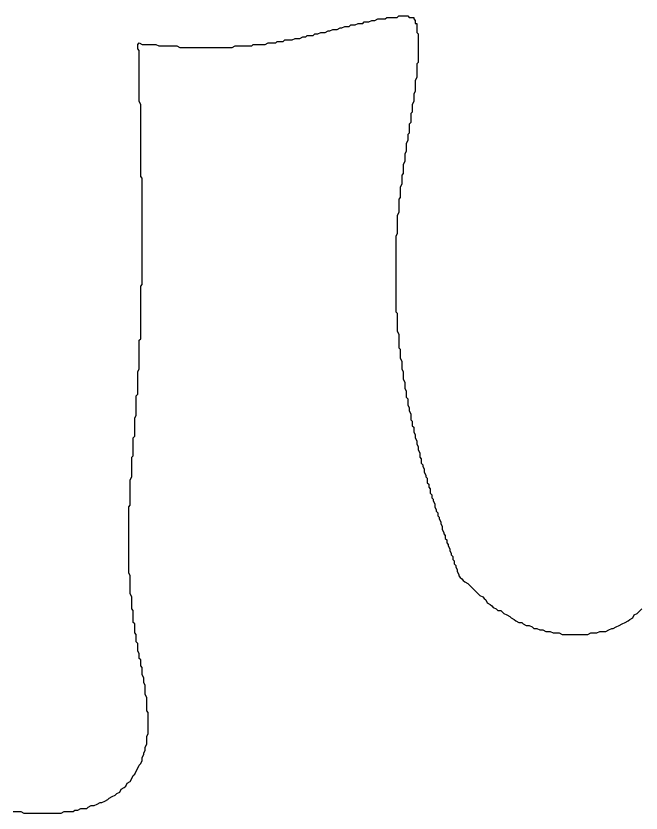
# Model space of a CAD drawing. Header units: millimetres. Extents: x 289 to 9778, y -894 to 6380.
# Drawn here: x 7127.38 to 7131.54, y 548.17 to 553.48 of the extents above; entities that cross this region are included whole.
import ezdxf

# ---------------------------------------------------------------- set-up
doc = ezdxf.new("R2010")
doc.units = ezdxf.units.MM

msp = doc.modelspace()

# ---------------------------------------------------------------- linework, layer by layer
msp.add_polyline3d([(7127.3597, 548.1775, 0), (7127.3797, 548.1775, 0), (7127.3997, 548.1775, 0), (7127.4097, 548.1775, 0), (7127.4297, 548.1675, 0), (7127.4497, 548.1675, 0), (7127.4697, 548.1675, 0), (7127.4897, 548.1675, 0), (7127.5097, 548.1675, 0), (7127.5297, 548.1675, 0), (7127.5497, 548.1675, 0), (7127.5697, 548.1675, 0), (7127.5897, 548.1675, 0), (7127.6097, 548.1675, 0), (7127.6197, 548.1675, 0), (7127.6397, 548.1675, 0), (7127.6597, 548.1675, 0), (7127.6797, 548.1675, 0), (7127.6997, 548.1775, 0), (7127.7197, 548.1775, 0), (7127.7397, 548.1775, 0), (7127.7597, 548.1775, 0), (7127.7697, 548.1875, 0), (7127.7897, 548.1875, 0), (7127.8097, 548.1975, 0), (7127.8297, 548.1975, 0), (7127.8497, 548.1975, 0), (7127.8597, 548.2075, 0), (7127.8797, 548.2175, 0), (7127.8997, 548.2175, 0), (7127.9197, 548.2275, 0), (7127.9397, 548.2375, 0), (7127.9497, 548.2375, 0), (7127.9697, 548.2475, 0), (7127.9897, 548.2575, 0), (7127.9997, 548.2675, 0), (7128.0197, 548.2775, 0), (7128.0397, 548.2875, 0), (7128.0497, 548.2975, 0), (7128.0697, 548.3075, 0), (7128.0797, 548.3275, 0), (7128.0997, 548.3375, 0), (7128.1097, 548.3475, 0), (7128.1197, 548.3675, 0), (7128.1397, 548.3775, 0), (7128.1497, 548.3975, 0), (7128.1597, 548.4175, 0), (7128.1697, 548.4275, 0), (7128.1797, 548.4475, 0), (7128.1897, 548.4675, 0), (7128.1997, 548.4875, 0), (7128.2097, 548.4975, 0), (7128.2197, 548.5175, 0), (7128.2197, 548.5375, 0), (7128.2297, 548.5575, 0), (7128.2297, 548.5675, 0), (7128.2397, 548.5875, 0), (7128.2397, 548.6075, 0), (7128.2497, 548.6275, 0), (7128.2497, 548.6475, 0), (7128.2497, 548.6575, 0), (7128.2497, 548.6775, 0), (7128.2597, 548.6975, 0), (7128.2597, 548.7175, 0), (7128.2597, 548.7275, 0), (7128.2597, 548.7475, 0), (7128.2597, 548.7675, 0), (7128.2597, 548.7875, 0), (7128.2597, 548.7975, 0), (7128.2597, 548.8175, 0), (7128.2597, 548.8375, 0), (7128.2497, 548.8475, 0), (7128.2497, 548.8675, 0), (7128.2497, 548.8875, 0), (7128.2497, 548.9075, 0), (7128.2497, 548.9175, 0), (7128.2497, 548.9375, 0), (7128.2397, 548.9575, 0), (7128.2397, 548.9675, 0), (7128.2397, 548.9875, 0), (7128.2397, 549.0075, 0), (7128.2397, 549.0175, 0), (7128.2297, 549.0375, 0), (7128.2297, 549.0575, 0), (7128.2297, 549.0675, 0), (7128.2197, 549.0875, 0), (7128.2197, 549.1075, 0), (7128.2197, 549.1175, 0), (7128.2197, 549.1375, 0), (7128.2097, 549.1475, 0), (7128.2097, 549.1675, 0), (7128.2097, 549.1875, 0), (7128.1997, 549.1975, 0), (7128.1997, 549.2175, 0), (7128.1997, 549.2275, 0), (7128.1897, 549.2475, 0), (7128.1897, 549.2575, 0), (7128.1897, 549.2775, 0), (7128.1897, 549.2975, 0), (7128.1797, 549.3075, 0), (7128.1797, 549.3275, 0), (7128.1797, 549.3375, 0), (7128.1797, 549.3575, 0), (7128.1697, 549.3675, 0), (7128.1697, 549.3775, 0), (7128.1697, 549.3975, 0), (7128.1697, 549.4075, 0), (7128.1697, 549.4275, 0), (7128.1597, 549.4375, 0), (7128.1597, 549.4575, 0), (7128.1597, 549.4675, 0), (7128.1597, 549.4875, 0), (7128.1597, 549.4975, 0), (7128.1597, 549.5175, 0), (7128.1497, 549.5275, 0), (7128.1497, 549.5375, 0), (7128.1497, 549.5575, 0), (7128.1497, 549.5675, 0), (7128.1497, 549.5875, 0), (7128.1497, 549.5975, 0), (7128.1497, 549.6075, 0), (7128.1397, 549.6275, 0), (7128.1397, 549.6375, 0), (7128.1397, 549.6575, 0), (7128.1397, 549.6675, 0), (7128.1397, 549.6775, 0), (7128.1397, 549.6975, 0), (7128.1397, 549.7075, 0), (7128.1397, 549.7275, 0), (7128.1397, 549.7375, 0), (7128.1397, 549.7475, 0), (7128.1297, 549.7675, 0), (7128.1297, 549.7775, 0), (7128.1297, 549.7875, 0), (7128.1297, 549.8075, 0), (7128.1297, 549.8175, 0), (7128.1297, 549.8375, 0), (7128.1297, 549.8475, 0), (7128.1297, 549.8575, 0), (7128.1297, 549.8775, 0), (7128.1297, 549.8875, 0), (7128.1297, 549.8975, 0), (7128.1297, 549.9175, 0), (7128.1297, 549.9275, 0), (7128.1297, 549.9375, 0), (7128.1297, 549.9575, 0), (7128.1297, 549.9675, 0), (7128.1297, 549.9775, 0), (7128.1297, 549.9975, 0), (7128.1297, 550.0075, 0), (7128.1297, 550.0175, 0), (7128.1297, 550.0375, 0), (7128.1297, 550.0475, 0), (7128.1297, 550.0575, 0), (7128.1297, 550.0775, 0), (7128.1297, 550.0875, 0), (7128.1297, 550.0975, 0), (7128.1297, 550.1175, 0), (7128.1297, 550.1275, 0), (7128.1297, 550.1375, 0), (7128.1297, 550.1575, 0), (7128.1297, 550.1675, 0), (7128.1297, 550.1775, 0), (7128.1297, 550.1975, 0), (7128.1297, 550.2075, 0), (7128.1397, 550.2175, 0), (7128.1397, 550.2375, 0), (7128.1397, 550.2475, 0), (7128.1397, 550.2575, 0), (7128.1397, 550.2775, 0), (7128.1397, 550.2875, 0), (7128.1397, 550.2975, 0), (7128.1397, 550.3075, 0), (7128.1397, 550.3275, 0), (7128.1397, 550.3375, 0), (7128.1397, 550.3475, 0), (7128.1397, 550.3675, 0), (7128.1397, 550.3775, 0), (7128.1397, 550.3875, 0), (7128.1497, 550.4075, 0), (7128.1497, 550.4175, 0), (7128.1497, 550.4275, 0), (7128.1497, 550.4475, 0), (7128.1497, 550.4575, 0), (7128.1497, 550.4675, 0), (7128.1497, 550.4875, 0), (7128.1497, 550.4975, 0), (7128.1497, 550.5075, 0), (7128.1497, 550.5175, 0), (7128.1497, 550.5375, 0), (7128.1597, 550.5475, 0), (7128.1597, 550.5575, 0), (7128.1597, 550.5775, 0), (7128.1597, 550.5875, 0), (7128.1597, 550.5975, 0), (7128.1597, 550.6175, 0), (7128.1597, 550.6275, 0), (7128.1597, 550.6375, 0), (7128.1597, 550.6575, 0), (7128.1597, 550.6675, 0), (7128.1697, 550.6775, 0), (7128.1697, 550.6975, 0), (7128.1697, 550.7075, 0), (7128.1697, 550.7175, 0), (7128.1697, 550.7375, 0), (7128.1697, 550.7475, 0), (7128.1697, 550.7575, 0), (7128.1697, 550.7775, 0), (7128.1697, 550.7875, 0), (7128.1697, 550.7975, 0), (7128.1797, 550.8175, 0), (7128.1797, 550.8275, 0), (7128.1797, 550.8375, 0), (7128.1797, 550.8575, 0), (7128.1797, 550.8675, 0), (7128.1797, 550.8775, 0), (7128.1797, 550.8975, 0), (7128.1797, 550.9075, 0), (7128.1797, 550.9175, 0), (7128.1797, 550.9375, 0), (7128.1797, 550.9475, 0), (7128.1897, 550.9575, 0), (7128.1897, 550.9775, 0), (7128.1897, 550.9875, 0), (7128.1897, 550.9975, 0), (7128.1897, 551.0175, 0), (7128.1897, 551.0275, 0), (7128.1897, 551.0475, 0), (7128.1897, 551.0575, 0), (7128.1897, 551.0675, 0), (7128.1897, 551.0875, 0), (7128.1897, 551.0975, 0), (7128.1897, 551.1075, 0), (7128.1997, 551.1275, 0), (7128.1997, 551.1375, 0), (7128.1997, 551.1475, 0), (7128.1997, 551.1675, 0), (7128.1997, 551.1775, 0), (7128.1997, 551.1975, 0), (7128.1997, 551.2075, 0), (7128.1997, 551.2175, 0), (7128.1997, 551.2375, 0), (7128.1997, 551.2475, 0), (7128.1997, 551.2575, 0), (7128.1997, 551.2775, 0), (7128.1997, 551.2875, 0), (7128.1997, 551.3075, 0), (7128.1997, 551.3175, 0), (7128.2097, 551.3275, 0), (7128.2097, 551.3475, 0), (7128.2097, 551.3575, 0), (7128.2097, 551.3675, 0), (7128.2097, 551.3875, 0), (7128.2097, 551.3975, 0), (7128.2097, 551.4175, 0), (7128.2097, 551.4275, 0), (7128.2097, 551.4375, 0), (7128.2097, 551.4575, 0), (7128.2097, 551.4675, 0), (7128.2097, 551.4875, 0), (7128.2097, 551.4975, 0), (7128.2097, 551.5075, 0), (7128.2097, 551.5275, 0), (7128.2097, 551.5375, 0), (7128.2097, 551.5475, 0), (7128.2097, 551.5675, 0), (7128.2097, 551.5775, 0), (7128.2097, 551.5975, 0), (7128.2097, 551.6075, 0), (7128.2097, 551.6175, 0), (7128.2097, 551.6375, 0), (7128.2097, 551.6475, 0), (7128.2097, 551.6675, 0), (7128.2097, 551.6775, 0), (7128.2197, 551.6875, 0), (7128.2197, 551.7075, 0), (7128.2197, 551.7175, 0), (7128.2197, 551.7375, 0), (7128.2197, 551.7475, 0), (7128.2197, 551.7575, 0), (7128.2197, 551.7775, 0), (7128.2197, 551.7875, 0), (7128.2197, 551.8075, 0), (7128.2197, 551.8175, 0), (7128.2197, 551.8275, 0), (7128.2197, 551.8475, 0), (7128.2197, 551.8575, 0), (7128.2197, 551.8775, 0), (7128.2197, 551.8875, 0), (7128.2197, 551.8975, 0), (7128.2197, 551.9175, 0), (7128.2197, 551.9275, 0), (7128.2197, 551.9475, 0), (7128.2197, 551.9575, 0), (7128.2197, 551.9675, 0), (7128.2197, 551.9875, 0), (7128.2197, 551.9975, 0), (7128.2197, 552.0175, 0), (7128.2197, 552.0275, 0), (7128.2197, 552.0375, 0), (7128.2197, 552.0575, 0), (7128.2197, 552.0675, 0), (7128.2197, 552.0875, 0), (7128.2197, 552.0975, 0), (7128.2197, 552.1075, 0), (7128.2197, 552.1275, 0), (7128.2197, 552.1375, 0), (7128.2197, 552.1575, 0), (7128.2197, 552.1675, 0), (7128.2197, 552.1775, 0), (7128.2197, 552.1975, 0), (7128.2197, 552.2075, 0), (7128.2197, 552.2275, 0), (7128.2197, 552.2375, 0), (7128.2197, 552.2475, 0), (7128.2197, 552.2675, 0), (7128.2197, 552.2775, 0), (7128.2197, 552.2975, 0), (7128.2197, 552.3075, 0), (7128.2197, 552.3275, 0), (7128.2197, 552.3375, 0), (7128.2197, 552.3475, 0), (7128.2197, 552.3675, 0), (7128.2197, 552.3775, 0), (7128.2197, 552.3975, 0), (7128.2097, 552.4075, 0), (7128.2097, 552.4175, 0), (7128.2097, 552.4375, 0), (7128.2097, 552.4475, 0), (7128.2097, 552.4675, 0), (7128.2097, 552.4775, 0), (7128.2097, 552.4975, 0), (7128.2097, 552.5075, 0), (7128.2097, 552.5175, 0), (7128.2097, 552.5375, 0), (7128.2097, 552.5475, 0), (7128.2097, 552.5675, 0), (7128.2097, 552.5775, 0), (7128.2097, 552.5875, 0), (7128.2097, 552.6075, 0), (7128.2097, 552.6175, 0), (7128.2097, 552.6375, 0), (7128.2097, 552.6475, 0), (7128.2097, 552.6675, 0), (7128.2097, 552.6775, 0), (7128.2097, 552.6875, 0), (7128.2097, 552.7075, 0), (7128.2097, 552.7175, 0), (7128.2097, 552.7375, 0), (7128.2097, 552.7475, 0), (7128.2097, 552.7675, 0), (7128.2097, 552.7775, 0), (7128.2097, 552.7875, 0), (7128.2097, 552.8075, 0), (7128.2097, 552.8175, 0), (7128.2097, 552.8375, 0), (7128.2097, 552.8475, 0), (7128.2097, 552.8575, 0), (7128.2097, 552.8775, 0), (7128.2097, 552.8875, 0), (7128.1997, 552.9075, 0), (7128.1997, 552.9175, 0), (7128.1997, 552.9375, 0), (7128.1997, 552.9475, 0), (7128.1997, 552.9575, 0), (7128.1997, 552.9775, 0), (7128.1997, 552.9875, 0), (7128.1997, 553.0075, 0), (7128.1997, 553.0175, 0), (7128.1997, 553.0375, 0), (7128.1997, 553.0475, 0), (7128.1997, 553.0575, 0), (7128.1997, 553.0775, 0), (7128.1997, 553.0875, 0), (7128.1997, 553.1075, 0), (7128.1997, 553.1175, 0), (7128.1997, 553.1375, 0), (7128.1997, 553.1475, 0), (7128.1997, 553.1575, 0), (7128.1997, 553.1775, 0), (7128.1997, 553.1875, 0), (7128.1997, 553.2075, 0), (7128.1997, 553.2175, 0), (7128.1997, 553.2375, 0), (7128.1997, 553.2475, 0), (7128.1897, 553.2575, 0), (7128.1897, 553.2775, 0), (7128.1897, 553.2875, 0), (7128.1997, 553.2975, 0), (7128.2197, 553.2875, 0), (7128.2297, 553.2875, 0), (7128.2397, 553.2875, 0), (7128.2597, 553.2875, 0), (7128.2697, 553.2875, 0), (7128.2797, 553.2875, 0), (7128.2997, 553.2875, 0), (7128.3097, 553.2875, 0), (7128.3297, 553.2775, 0), (7128.3397, 553.2775, 0), (7128.3497, 553.2775, 0), (7128.3697, 553.2775, 0), (7128.3797, 553.2775, 0), (7128.3997, 553.2775, 0), (7128.4097, 553.2775, 0), (7128.4197, 553.2775, 0), (7128.4397, 553.2775, 0), (7128.4497, 553.2775, 0), (7128.4697, 553.2675, 0), (7128.4797, 553.2675, 0), (7128.4897, 553.2675, 0), (7128.5097, 553.2675, 0), (7128.5197, 553.2675, 0), (7128.5397, 553.2675, 0), (7128.5497, 553.2675, 0), (7128.5697, 553.2675, 0), (7128.5797, 553.2675, 0), (7128.5997, 553.2675, 0), (7128.6097, 553.2675, 0), (7128.6297, 553.2675, 0), (7128.6397, 553.2675, 0), (7128.6597, 553.2675, 0), (7128.6697, 553.2675, 0), (7128.6897, 553.2675, 0), (7128.6997, 553.2675, 0), (7128.7197, 553.2675, 0), (7128.7297, 553.2675, 0), (7128.7497, 553.2675, 0), (7128.7597, 553.2675, 0), (7128.7797, 553.2675, 0), (7128.7897, 553.2675, 0), (7128.8097, 553.2675, 0), (7128.8197, 553.2675, 0), (7128.8397, 553.2775, 0), (7128.8497, 553.2775, 0), (7128.8697, 553.2775, 0), (7128.8797, 553.2775, 0), (7128.8997, 553.2775, 0), (7128.9097, 553.2775, 0), (7128.9297, 553.2775, 0), (7128.9497, 553.2775, 0), (7128.9597, 553.2875, 0), (7128.9797, 553.2875, 0), (7128.9897, 553.2875, 0), (7129.0097, 553.2875, 0), (7129.0297, 553.2875, 0), (7129.0397, 553.2875, 0), (7129.0597, 553.2975, 0), (7129.0697, 553.2975, 0), (7129.0897, 553.2975, 0), (7129.1097, 553.2975, 0), (7129.1197, 553.3075, 0), (7129.1397, 553.3075, 0), (7129.1597, 553.3075, 0), (7129.1697, 553.3175, 0), (7129.1897, 553.3175, 0), (7129.2097, 553.3175, 0), (7129.2197, 553.3175, 0), (7129.2397, 553.3275, 0), (7129.2597, 553.3275, 0), (7129.2697, 553.3275, 0), (7129.2897, 553.3375, 0), (7129.3097, 553.3375, 0), (7129.3197, 553.3475, 0), (7129.3397, 553.3475, 0), (7129.3597, 553.3475, 0), (7129.3697, 553.3575, 0), (7129.3897, 553.3575, 0), (7129.4097, 553.3675, 0), (7129.4197, 553.3675, 0), (7129.4397, 553.3675, 0), (7129.4597, 553.3775, 0), (7129.4697, 553.3775, 0), (7129.4897, 553.3875, 0), (7129.4997, 553.3875, 0), (7129.5197, 553.3875, 0), (7129.5397, 553.3975, 0), (7129.5497, 553.3975, 0), (7129.5697, 553.4075, 0), (7129.5797, 553.4075, 0), (7129.5997, 553.4075, 0), (7129.6097, 553.4175, 0), (7129.6297, 553.4175, 0), (7129.6397, 553.4175, 0), (7129.6597, 553.4275, 0), (7129.6697, 553.4275, 0), (7129.6897, 553.4275, 0), (7129.6997, 553.4375, 0), (7129.7197, 553.4375, 0), (7129.7297, 553.4375, 0), (7129.7497, 553.4475, 0), (7129.7597, 553.4475, 0), (7129.7697, 553.4475, 0), (7129.7897, 553.4575, 0), (7129.7997, 553.4575, 0), (7129.8097, 553.4575, 0), (7129.8297, 553.4575, 0), (7129.8397, 553.4575, 0), (7129.8497, 553.4675, 0), (7129.8597, 553.4675, 0), (7129.8697, 553.4675, 0), (7129.8897, 553.4675, 0), (7129.8997, 553.4675, 0), (7129.9097, 553.4675, 0), (7129.9197, 553.4675, 0), (7129.9297, 553.4775, 0), (7129.9397, 553.4775, 0), (7129.9497, 553.4775, 0), (7129.9497, 553.4775, 0), (7129.9597, 553.4775, 0), (7129.9697, 553.4775, 0), (7129.9797, 553.4775, 0), (7129.9897, 553.4775, 0), (7129.9897, 553.4775, 0), (7129.9997, 553.4675, 0), (7129.9997, 553.4675, 0), (7130.0097, 553.4675, 0), (7130.0097, 553.4675, 0), (7130.0197, 553.4675, 0), (7130.0197, 553.4675, 0), (7130.0197, 553.4675, 0), (7130.0197, 553.4675, 0), (7130.0297, 553.4675, 0), (7130.0297, 553.4675, 0), (7130.0297, 553.4675, 0), (7130.0297, 553.4675, 0), (7130.0297, 553.4675, 0), (7130.0297, 553.4675, 0), (7130.0297, 553.4575, 0), (7130.0297, 553.4575, 0), (7130.0297, 553.4575, 0), (7130.0297, 553.4575, 0), (7130.0397, 553.4475, 0), (7130.0397, 553.4475, 0), (7130.0397, 553.4475, 0), (7130.0397, 553.4375, 0), (7130.0397, 553.4375, 0), (7130.0397, 553.4275, 0), (7130.0497, 553.4275, 0), (7130.0497, 553.4175, 0), (7130.0497, 553.4075, 0), (7130.0497, 553.3975, 0), (7130.0497, 553.3975, 0), (7130.0497, 553.3875, 0), (7130.0497, 553.3775, 0), (7130.0497, 553.3675, 0), (7130.0597, 553.3575, 0), (7130.0597, 553.3475, 0), (7130.0597, 553.3375, 0), (7130.0597, 553.3275, 0), (7130.0597, 553.3175, 0), (7130.0597, 553.3075, 0), (7130.0597, 553.2975, 0), (7130.0597, 553.2875, 0), (7130.0597, 553.2775, 0), (7130.0597, 553.2575, 0), (7130.0597, 553.2475, 0), (7130.0597, 553.2375, 0), (7130.0597, 553.2275, 0), (7130.0597, 553.2075, 0), (7130.0597, 553.1975, 0), (7130.0597, 553.1875, 0), (7130.0597, 553.1675, 0), (7130.0497, 553.1575, 0), (7130.0497, 553.1375, 0), (7130.0497, 553.1275, 0), (7130.0497, 553.1175, 0), (7130.0497, 553.0975, 0), (7130.0497, 553.0875, 0), (7130.0497, 553.0675, 0), (7130.0397, 553.0475, 0), (7130.0397, 553.0375, 0), (7130.0397, 553.0175, 0), (7130.0397, 553.0075, 0), (7130.0397, 552.9875, 0), (7130.0397, 552.9775, 0), (7130.0297, 552.9575, 0), (7130.0297, 552.9375, 0), (7130.0297, 552.9275, 0), (7130.0297, 552.9075, 0), (7130.0197, 552.8875, 0), (7130.0197, 552.8775, 0), (7130.0197, 552.8575, 0), (7130.0197, 552.8375, 0), (7130.0097, 552.8275, 0), (7130.0097, 552.8075, 0), (7130.0097, 552.7875, 0), (7130.0097, 552.7675, 0), (7129.9997, 552.7575, 0), (7129.9997, 552.7375, 0), (7129.9997, 552.7175, 0), (7129.9997, 552.6975, 0), (7129.9897, 552.6875, 0), (7129.9897, 552.6675, 0), (7129.9897, 552.6475, 0), (7129.9797, 552.6275, 0), (7129.9797, 552.6075, 0), (7129.9797, 552.5975, 0), (7129.9797, 552.5775, 0), (7129.9697, 552.5575, 0), (7129.9697, 552.5375, 0), (7129.9697, 552.5175, 0), (7129.9697, 552.5075, 0), (7129.9597, 552.4875, 0), (7129.9597, 552.4675, 0), (7129.9597, 552.4475, 0), (7129.9597, 552.4275, 0), (7129.9497, 552.4175, 0), (7129.9497, 552.3975, 0), (7129.9497, 552.3775, 0), (7129.9497, 552.3575, 0), (7129.9397, 552.3375, 0), (7129.9397, 552.3275, 0), (7129.9397, 552.3075, 0), (7129.9397, 552.2875, 0), (7129.9397, 552.2675, 0), (7129.9297, 552.2575, 0), (7129.9297, 552.2375, 0), (7129.9297, 552.2175, 0), (7129.9297, 552.1975, 0), (7129.9297, 552.1875, 0), (7129.9297, 552.1675, 0), (7129.9197, 552.1475, 0), (7129.9197, 552.1275, 0), (7129.9197, 552.1175, 0), (7129.9197, 552.0975, 0), (7129.9197, 552.0775, 0), (7129.9197, 552.0575, 0), (7129.9197, 552.0475, 0), (7129.9197, 552.0275, 0), (7129.9097, 552.0075, 0), (7129.9097, 551.9975, 0), (7129.9097, 551.9775, 0), (7129.9097, 551.9575, 0), (7129.9097, 551.9475, 0), (7129.9097, 551.9275, 0), (7129.9097, 551.9075, 0), (7129.9097, 551.8975, 0), (7129.9097, 551.8775, 0), (7129.9097, 551.8575, 0), (7129.9097, 551.8475, 0), (7129.9097, 551.8275, 0), (7129.9097, 551.8075, 0), (7129.9097, 551.7975, 0), (7129.9097, 551.7775, 0), (7129.9097, 551.7675, 0), (7129.9097, 551.7475, 0), (7129.9097, 551.7275, 0), (7129.9097, 551.7175, 0), (7129.9097, 551.6975, 0), (7129.9097, 551.6875, 0), (7129.9097, 551.6675, 0), (7129.9097, 551.6475, 0), (7129.9097, 551.6375, 0), (7129.9097, 551.6175, 0), (7129.9097, 551.6075, 0), (7129.9097, 551.5875, 0), (7129.9097, 551.5775, 0), (7129.9097, 551.5575, 0), (7129.9097, 551.5375, 0), (7129.9097, 551.5275, 0), (7129.9097, 551.5075, 0), (7129.9197, 551.4975, 0), (7129.9197, 551.4775, 0), (7129.9197, 551.4675, 0), (7129.9197, 551.4475, 0), (7129.9197, 551.4375, 0), (7129.9197, 551.4175, 0), (7129.9197, 551.4075, 0), (7129.9197, 551.3875, 0), (7129.9197, 551.3775, 0), (7129.9297, 551.3575, 0), (7129.9297, 551.3475, 0), (7129.9297, 551.3275, 0), (7129.9297, 551.3175, 0), (7129.9297, 551.2975, 0), (7129.9297, 551.2875, 0), (7129.9297, 551.2675, 0), (7129.9397, 551.2575, 0), (7129.9397, 551.2375, 0), (7129.9397, 551.2275, 0), (7129.9397, 551.2075, 0), (7129.9397, 551.1975, 0), (7129.9497, 551.1775, 0), (7129.9497, 551.1675, 0), (7129.9497, 551.1575, 0), (7129.9497, 551.1375, 0), (7129.9497, 551.1275, 0), (7129.9597, 551.1075, 0), (7129.9597, 551.0975, 0), (7129.9597, 551.0775, 0), (7129.9597, 551.0675, 0), (7129.9597, 551.0575, 0), (7129.9697, 551.0375, 0), (7129.9697, 551.0275, 0), (7129.9697, 551.0075, 0), (7129.9697, 550.9975, 0), (7129.9797, 550.9775, 0), (7129.9797, 550.9675, 0), (7129.9797, 550.9575, 0), (7129.9797, 550.9375, 0), (7129.9897, 550.9275, 0), (7129.9897, 550.9075, 0), (7129.9897, 550.8975, 0), (7129.9897, 550.8875, 0), (7129.9997, 550.8675, 0), (7129.9997, 550.8575, 0), (7129.9997, 550.8475, 0), (7130.0097, 550.8275, 0), (7130.0097, 550.8175, 0), (7130.0097, 550.7975, 0), (7130.0097, 550.7875, 0), (7130.0197, 550.7775, 0), (7130.0197, 550.7575, 0), (7130.0197, 550.7475, 0), (7130.0297, 550.7375, 0), (7130.0297, 550.7175, 0), (7130.0297, 550.7075, 0), (7130.0397, 550.6875, 0), (7130.0397, 550.6775, 0), (7130.0397, 550.6675, 0), (7130.0497, 550.6475, 0), (7130.0497, 550.6375, 0), (7130.0497, 550.6275, 0), (7130.0597, 550.6075, 0), (7130.0597, 550.5975, 0), (7130.0597, 550.5875, 0), (7130.0697, 550.5675, 0), (7130.0697, 550.5575, 0), (7130.0697, 550.5375, 0), (7130.0797, 550.5275, 0), (7130.0797, 550.5175, 0), (7130.0797, 550.4975, 0), (7130.0897, 550.4875, 0), (7130.0897, 550.4775, 0), (7130.0997, 550.4575, 0), (7130.0997, 550.4475, 0), (7130.0997, 550.4375, 0), (7130.1097, 550.4175, 0), (7130.1097, 550.4075, 0), (7130.1197, 550.3975, 0), (7130.1197, 550.3775, 0), (7130.1197, 550.3675, 0), (7130.1297, 550.3575, 0), (7130.1297, 550.3375, 0), (7130.1397, 550.3275, 0), (7130.1397, 550.3175, 0), (7130.1397, 550.2975, 0), (7130.1497, 550.2875, 0), (7130.1497, 550.2675, 0), (7130.1597, 550.2575, 0), (7130.1597, 550.2475, 0), (7130.1697, 550.2275, 0), (7130.1697, 550.2175, 0), (7130.1697, 550.2075, 0), (7130.1797, 550.1875, 0), (7130.1797, 550.1775, 0), (7130.1897, 550.1675, 0), (7130.1897, 550.1475, 0), (7130.1997, 550.1375, 0), (7130.1997, 550.1275, 0), (7130.2097, 550.1075, 0), (7130.2097, 550.0975, 0), (7130.2197, 550.0775, 0), (7130.2197, 550.0675, 0), (7130.2197, 550.0575, 0), (7130.2297, 550.0375, 0), (7130.2297, 550.0275, 0), (7130.2397, 550.0175, 0), (7130.2397, 549.9975, 0), (7130.2497, 549.9875, 0), (7130.2497, 549.9675, 0), (7130.2597, 549.9575, 0), (7130.2597, 549.9475, 0), (7130.2697, 549.9275, 0), (7130.2697, 549.9175, 0), (7130.2797, 549.8975, 0), (7130.2797, 549.8875, 0), (7130.2897, 549.8775, 0), (7130.2897, 549.8575, 0), (7130.2997, 549.8475, 0), (7130.2997, 549.8275, 0), (7130.3097, 549.8175, 0), (7130.3097, 549.8075, 0), (7130.3197, 549.7875, 0), (7130.3197, 549.7775, 0), (7130.3297, 549.7575, 0), (7130.3297, 549.7475, 0), (7130.3397, 549.7375, 0), (7130.3497, 549.7275, 0), (7130.3597, 549.7175, 0), (7130.3697, 549.7075, 0), (7130.3897, 549.6975, 0), (7130.3997, 549.6875, 0), (7130.4097, 549.6775, 0), (7130.4197, 549.6675, 0), (7130.4297, 549.6575, 0), (7130.4397, 549.6475, 0), (7130.4497, 549.6375, 0), (7130.4597, 549.6275, 0), (7130.4697, 549.6175, 0), (7130.4897, 549.6075, 0), (7130.4997, 549.5975, 0), (7130.5097, 549.5875, 0), (7130.5197, 549.5675, 0), (7130.5397, 549.5575, 0), (7130.5497, 549.5475, 0), (7130.5597, 549.5375, 0), (7130.5797, 549.5275, 0), (7130.5897, 549.5175, 0), (7130.6097, 549.5175, 0), (7130.6197, 549.5075, 0), (7130.6297, 549.4975, 0), (7130.6497, 549.4875, 0), (7130.6697, 549.4775, 0), (7130.6797, 549.4675, 0), (7130.6997, 549.4575, 0), (7130.7097, 549.4475, 0), (7130.7297, 549.4375, 0), (7130.7497, 549.4375, 0), (7130.7597, 549.4275, 0), (7130.7797, 549.4175, 0), (7130.7997, 549.4175, 0), (7130.8197, 549.4075, 0), (7130.8297, 549.3975, 0), (7130.8497, 549.3975, 0), (7130.8697, 549.3875, 0), (7130.8897, 549.3875, 0), (7130.9097, 549.3775, 0), (7130.9297, 549.3775, 0), (7130.9397, 549.3775, 0), (7130.9597, 549.3675, 0), (7130.9797, 549.3675, 0), (7130.9997, 549.3675, 0), (7131.0197, 549.3575, 0), (7131.0397, 549.3575, 0), (7131.0597, 549.3575, 0), (7131.0797, 549.3575, 0), (7131.0997, 549.3575, 0), (7131.1197, 549.3575, 0), (7131.1397, 549.3575, 0), (7131.1497, 549.3575, 0), (7131.1697, 549.3575, 0), (7131.1897, 549.3575, 0), (7131.2097, 549.3675, 0), (7131.2297, 549.3675, 0), (7131.2497, 549.3675, 0), (7131.2697, 549.3775, 0), (7131.2897, 549.3775, 0), (7131.3097, 549.3775, 0), (7131.3297, 549.3875, 0), (7131.3497, 549.3975, 0), (7131.3597, 549.3975, 0), (7131.3797, 549.4075, 0), (7131.3997, 549.4175, 0), (7131.4197, 549.4275, 0), (7131.4397, 549.4375, 0), (7131.4597, 549.4475, 0), (7131.4697, 549.4575, 0), (7131.4897, 549.4675, 0), (7131.4997, 549.4875, 0), (7131.5197, 549.4975, 0), (7131.5297, 549.5075, 0), (7131.5497, 549.5275, 0)])

doc.saveas('drawing.dxf')
